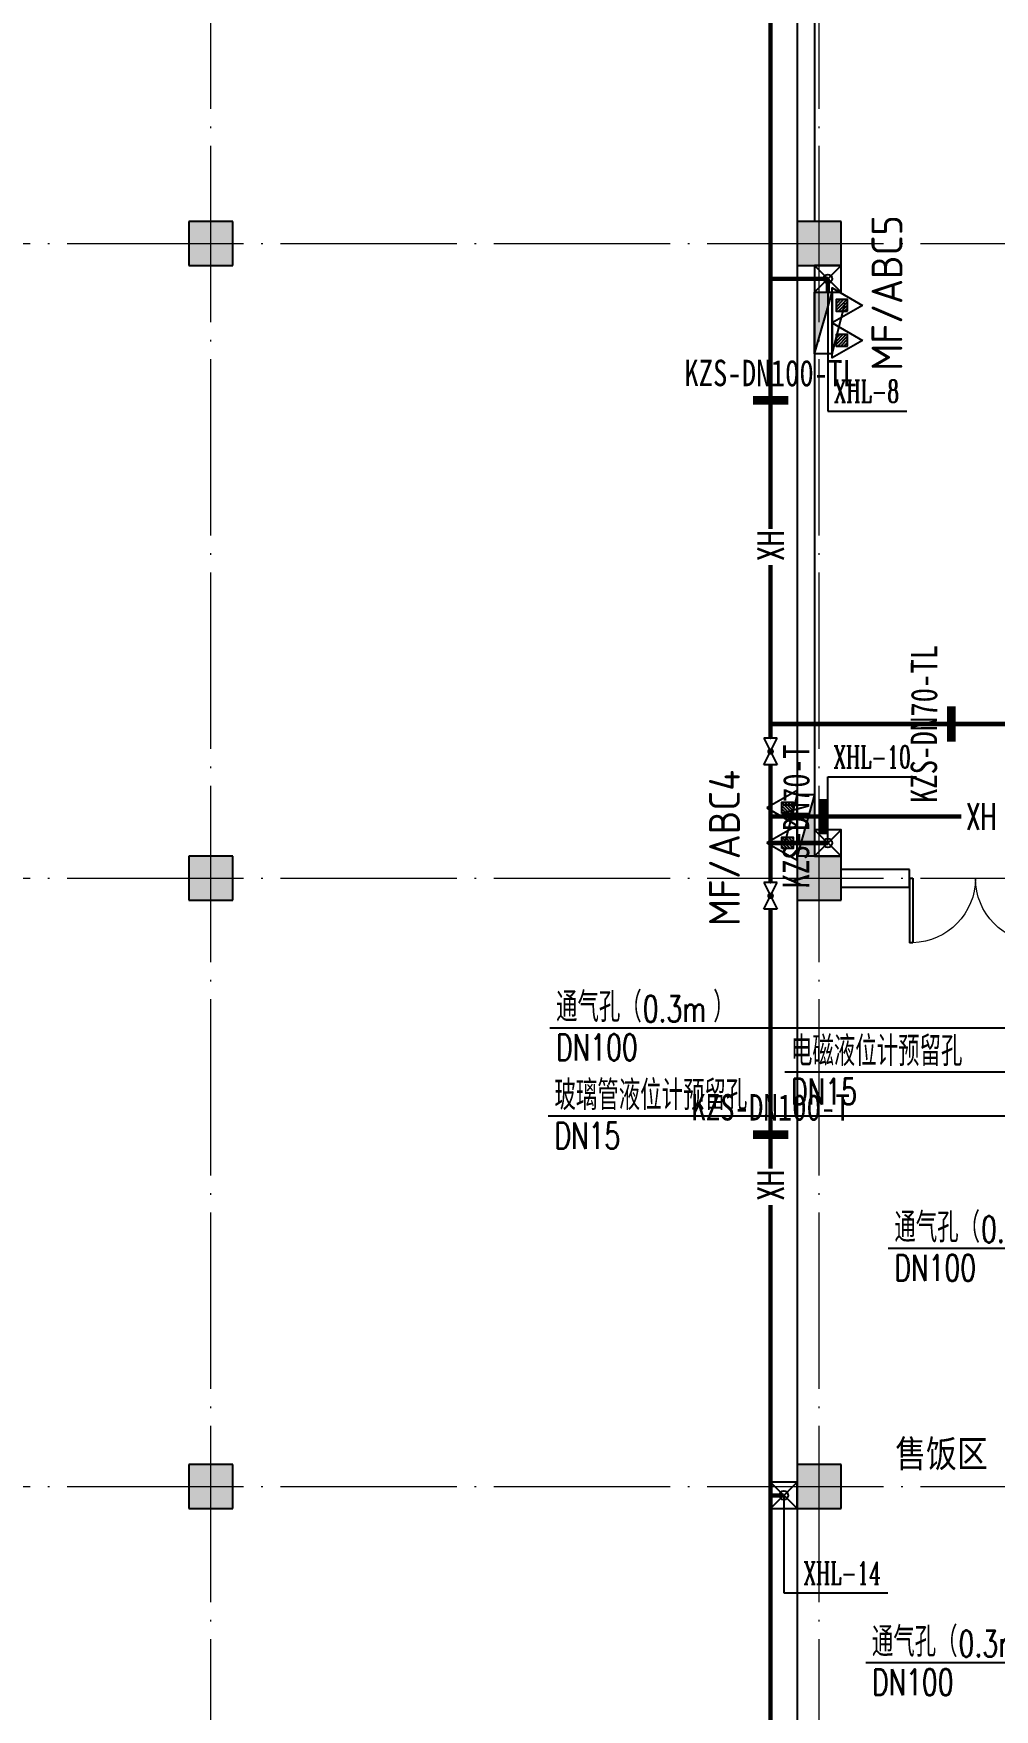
# Model space of a CAD drawing. Extents: x 1475400 to 1714963, y -629303 to -315532.
# Drawn here: x 1538546 to 1549449, y -396341 to -377330 of the extents above; entities that cross this region are included whole.
import ezdxf
from ezdxf.enums import TextEntityAlignment as Align

# ---------------------------------------------------------------- set-up
doc = ezdxf.new("R2010")
doc.units = 0
doc.header["$LTSCALE"] = 1000
doc.linetypes.add('DOTE', pattern=[2.42, 2, -0.2, 0.02, -0.2])
for name, color, linetype in [('A-ANNO-IDEN-TEXT', 3, 'Continuous'), ('COLUMN', 255, 'Continuous'), ('DOOR_FIRE', 4, 'Continuous'), ('P-FIRE-EQPM', 1, 'Continuous'), ('P-FIRE-IDEN', 1, 'Continuous'), ('P-PROT-FIRH', 1, 'Continuous'), ('P-PROT-IDEN', 7, 'Continuous'), ('P-PROT-PIPE', 1, 'Continuous'), ('P-PROT-VALV', 7, 'Continuous'), ('P-PROT-VPIP', 1, 'Continuous'), ('PUB_HATCH', 8, 'Continuous'), ('PUB_TEXT', 7, 'Continuous'), ('WALL', 2, 'Continuous'), ('建筑底图', 7, 'Continuous'), ('抗震支吊架', 2, 'Continuous'), ('洁具', 253, 'Continuous')]:
    doc.layers.add(name, color=color, linetype=linetype)
doc.layers.add('DOTE', color=8, linetype='DOTE', lineweight=9)
doc.layers.add('定位矩形', color=6, linetype='Continuous', plot=False)
doc.styles.add('_TCH_DIM', font='SIMPLEX', dxfattribs={"bigfont": 'GBCBIG'})
doc.styles.add('_TWT_PIPETEXT', font='SIMPLEX', dxfattribs={"width": 0.8, "height": 2.5, "bigfont": 'HZTXT'})
doc.styles.add('_TWT_SERIAL', font='COMPLEX', dxfattribs={"width": 0.8, "height": 3, "bigfont": 'HZTXT'})
doc.styles.add('kzcad', font='', dxfattribs={"width": 0.8})
doc.styles.get("Standard").update_dxf_attribs({"font": 'geniso.shx', "bigfont": 'hztxt.shx'})
doc.styles.get('kzcad').set_extended_font_data('SimSun')

# ---------------------------------------------------------------- blocks, each defined once
blk = doc.blocks.new('$DorLib2D$00000002')
for p, q in [((-0.5, 0), (-0.5, 0.4875)), ((-0.475, 0.4875), (-0.5, 0.4875)), ((-0.475, 0), (-0.475, 0.4875)), ((0.475, 0), (0.475, 0.4875)), ((0.475, 0.4875), (0.5, 0.4875)), ((0.5, 0), (0.5, 0.4875)), ((-0.5, 0), (-0.475, 0)), ((0.5, 0), (0.475, 0))]:
    blk.add_line(p, q)
at = {"lineweight": 13}
for centre, start, end in [((-0.4875, 0), 0, 88.53072), ((0.4875, 0), 91.46928, 180)]:
    blk.add_arc(centre, 0.4875, start, end, dxfattribs=at)
blk = doc.blocks.new('sadsdfc')
at = {"layer": 'PUB_HATCH'}
for points in [[(879213.1, -297764.6), (879213.1, -297264.6), (878713.1, -297264.6), (878713.1, -297764.6)], [(886113.1, -297764.6), (886113.1, -297264.6), (885613.1, -297264.6), (885613.1, -297764.6)], [(879213.1, -304964.6), (879213.1, -304464.6), (878713.1, -304464.6), (878713.1, -304964.6)], [(886113.1, -304964.6), (886113.1, -304464.6), (885613.1, -304464.6), (885613.1, -304964.6)], [(879213.1, -311864.6), (879213.1, -311364.6), (878713.1, -311364.6), (878713.1, -311864.6)], [(886113.1, -311864.6), (886113.1, -311364.6), (885613.1, -311364.6), (885613.1, -311864.6)]]:
    blk.add_hatch(color=256, dxfattribs=at).paths.add_polyline_path(points)
at = {"layer": 'COLUMN'}
for p, q in [((879213.1, -297264.6), (878713.1, -297264.6)), ((878713.1, -297264.6), (878713.1, -297764.6)), ((879213.1, -297764.6), (879213.1, -297264.6)), ((886113.1, -297264.6), (885613.1, -297264.6)), ((885613.1, -297264.6), (885613.1, -297764.6)), ((886113.1, -297764.6), (886113.1, -297264.6)), ((878713.1, -297764.6), (879213.1, -297764.6)), ((885613.1, -297764.6), (886113.1, -297764.6)), ((879213.1, -304464.6), (878713.1, -304464.6)), ((878713.1, -304464.6), (878713.1, -304964.6)), ((879213.1, -304964.6), (879213.1, -304464.6)), ((886113.1, -304464.6), (885613.1, -304464.6)), ((885613.1, -304464.6), (885613.1, -304964.6)), ((886113.1, -304964.6), (886113.1, -304464.6)), ((878713.1, -304964.6), (879213.1, -304964.6)), ((885613.1, -304964.6), (886113.1, -304964.6)), ((879213.1, -311364.6), (878713.1, -311364.6)), ((878713.1, -311364.6), (878713.1, -311864.6)), ((879213.1, -311864.6), (879213.1, -311364.6)), ((886113.1, -311364.6), (885613.1, -311364.6)), ((885613.1, -311364.6), (885613.1, -311864.6)), ((886113.1, -311864.6), (886113.1, -311364.6)), ((878713.1, -311864.6), (879213.1, -311864.6)), ((885613.1, -311864.6), (886113.1, -311864.6))]:
    blk.add_line(p, q, dxfattribs=at)
at = {"layer": 'DOTE'}
for p, q in [((878963.1, -322606.2), (878963.1, -276588.1)), ((885863.1, -322606.2), (885863.1, -276605.3)), ((857973.7, -297514.6), (908177.1, -297514.6)), ((857973.7, -304714.6), (908177.1, -304714.6)), ((857973.7, -311614.6), (908177.1, -311614.6))]:
    blk.add_line(p, q, dxfattribs=at)
at = {"layer": 'WALL'}
for p, q in [((885613.1, -290864.6), (885613.1, -297264.6)), ((885813.1, -290864.6), (885813.1, -297264.6)), ((885613.1, -297764.6), (885613.1, -304464.6)), ((885813.1, -297764.6), (885813.1, -304464.6)), ((885863.1, -304714.6), (885863.1, -304714.6)), ((885950.6, -304714.6), (885950.6, -304714.6)), ((886038.1, -304714.6), (886038.1, -304714.6)), ((886887.8, -304614.6), (886113.1, -304614.6)), ((886887.8, -304814.6), (886887.8, -304614.6)), ((886113.1, -304814.6), (886887.8, -304814.6))]:
    blk.add_line(p, q, dxfattribs=at)
at = {"layer": '洁具'}
blk.add_lwpolyline([(885613.1, -283814.6), (885613.1, -318414.6), (872313.1, -318414.6), (872013.1, -318114.6), (872013.1, -311364.6), (865263.1, -311364.6), (865263.1, -290864.6), (872313.1, -290864.6), (872313.1, -283814.6)], close=True, dxfattribs=at)
at = {"layer": 'DOOR_FIRE', "xscale": -1500, "yscale": 1500, "zscale": 200, "rotation": 180}
blk.add_blockref('$DorLib2D$00000002', (887637.8, -304714.6), dxfattribs=at)
at = {"layer": 'PUB_TEXT'}
blk.add_text('售饭区', height=350, dxfattribs=at).set_placement((886727.3, -311429))
blk = doc.blocks.new('$TWTSYS$00000508')
for p, q in [((-0.5, 0.5), (0.324, 1.224)), ((-0.5, 0.5), (-0.5, -0.5)), ((-0.5, -0.5), (0.5, 0.5)), ((0.5, 0.5), (-0.5, 0.5)), ((0.5, -0.5), (0.5, 0.5)), ((-0.5, -0.5), (0.5, -0.5))]:
    blk.add_line(p, q)
blk.add_solid([(0.5, -0.5), (0.5, 0.5), (-0.5, -0.5)])
blk = doc.blocks.new('$VALVE$00000333')
for p, q in [((125, 62.5), (-125, -62.5)), ((-125, 62.5), (125, -62.5)), ((-125, -62.5), (-125, 62.5)), ((125, -62.5), (125, 62.5))]:
    blk.add_line(p, q)
at = {"const_width": 31.25}
blk.add_lwpolyline([(-15.625, 0, 1), (15.625, 0, 1)], format="xyb", close=True, dxfattribs=at)
for p in [(-125, 0), (125, 0)]:
    blk.add_point(p)
blk = doc.blocks.new('$TwtSys$00000546')
h = blk.add_hatch()
h.set_pattern_fill('ANSI31', color=256, scale=200, style=0)
h.set_pattern_definition([(45, (-38543.802, -6670.83), (-17.67767, 17.67767), [])])
h.paths.add_polyline_path([(-65, 174), (65, 174), (65, 44), (-65, 44)])
for points in [[(0, 344), (-198, 0), (198, 0)], [(-65, 174), (65, 174), (65, 44), (-65, 44)]]:
    blk.add_lwpolyline(points, close=True)

msp = doc.modelspace()

# ---------------------------------------------------------------- linework, layer by layer
at = {"layer": 'A-ANNO-IDEN-TEXT', "color": 3}
for p, q in [((1549834.9, -388612.2), (1544404.5, -388612.2)), ((1549885.3, -389112.2), (1547070.2, -389112.2)), ((1549420.9, -389612.2), (1544386.7, -389612.2)), ((1555183.6, -389612.2), (1549420.9, -389612.2)), ((1549796.6, -391112.2), (1548242.6, -391112.2)), ((1550151.7, -395812.2), (1547987.5, -395812.2))]:
    msp.add_line(p, q, dxfattribs=at)
at = {"layer": 'P-PROT-IDEN', "linetype": 'ByBlock'}
for p, q in [((1547558.3, -380112.2, -3000), (1547558.3, -381613.3, -3000)), ((1547558.3, -381613.3, -3000), (1548454.8, -381613.3, -3000)), ((1547558.3, -386512.2, -3000), (1547558.3, -385760.2, -3000)), ((1547558.3, -385760.2, -3000), (1548565.2, -385760.2, -3000)), ((1547058.3, -393912.2, -3800), (1547058.3, -395017.7, -3800)), ((1547058.3, -395017.7, -3800), (1548240.6, -395017.7, -3800))]:
    msp.add_line(p, q, dxfattribs=at)
at = {"layer": 'P-PROT-PIPE', "const_width": 50}
for points in [[(1546908.3, -377107.8), (1546908.3, -380112.2)], [(1547558.3, -380112.2), (1546908.3, -380112.2)], [(1546908.3, -380112.2), (1546908.3, -382948.9)], [(1547558.3, -380112.2), (1547558.3, -380262.2)], [(1546908.3, -383359.8), (1546908.3, -385162.2)], [(1550419.5, -385162.2), (1546908.3, -385162.2)], [(1546908.3, -385162.2), (1546908.3, -385324.4)], [(1546908.3, -385624.4), (1546908.3, -386212.2)], [(1546908.3, -386212.2), (1546908.3, -386512.2)], [(1549074.5, -386212.2), (1546908.3, -386212.2)], [(1547558.3, -386512.2), (1546908.3, -386512.2)], [(1546908.3, -386512.2), (1546908.3, -386961.1)], [(1546908.3, -387261.1), (1546908.3, -390206.2)], [(1546908.3, -390617.1), (1546908.3, -393912.2)], [(1547058.3, -393912.2), (1546908.3, -393912.2)], [(1546908.3, -393912.2), (1546908.3, -398749.8)]]:
    msp.add_lwpolyline(points, dxfattribs=at)
at = {"layer": 'P-PROT-VPIP'}
for centre in [(1547558.3, -380112.2), (1547558.3, -386512.2), (1547058.3, -393912.2)]:
    msp.add_circle(centre, 50, dxfattribs=at)
at = {"layer": '定位矩形'}
for p, q in [((1547408.3, -380262.2), (1547708.3, -379962.2)), ((1547408.3, -379962.2), (1547708.3, -380262.2)), ((1547408.3, -386662.2), (1547708.3, -386362.2)), ((1547408.3, -386362.2), (1547708.3, -386662.2))]:
    msp.add_line(p, q, dxfattribs=at)
at = {"layer": '定位矩形', "color": 3}
for p, q in [((1546908.3, -394062.2), (1547208.3, -393762.2)), ((1546908.3, -393762.2), (1547208.3, -394062.2))]:
    msp.add_line(p, q, dxfattribs=at)
at = {"layer": '定位矩形'}
for points in [[(1547408.3, -380262.2), (1547708.3, -380262.2), (1547708.3, -379962.2), (1547408.3, -379962.2)], [(1547408.3, -386662.2), (1547708.3, -386662.2), (1547708.3, -386362.2), (1547408.3, -386362.2)]]:
    msp.add_lwpolyline(points, close=True, dxfattribs=at)
at = {"layer": '定位矩形', "color": 3}
msp.add_lwpolyline([(1546908.3, -394062.2), (1547208.3, -394062.2), (1547208.3, -393762.2), (1546908.3, -393762.2)], close=True, dxfattribs=at)
at = {"layer": '抗震支吊架', "color": 2, "const_width": 100}
for points in [[(1546708.3, -381491.4), (1547108.3, -381491.4)], [(1548958.3, -385362.2), (1548958.3, -384962.2)], [(1547508.3, -386412.2), (1547508.3, -386012.2)], [(1546708.3, -389820.6), (1547108.3, -389820.6)]]:
    msp.add_lwpolyline(points, dxfattribs=at)

# ---------------------------------------------------------------- block references
at = {"layer": 'P-FIRE-EQPM', "yscale": -1, "rotation": 90.0000000003362}
for p in [(1547608.3, -380413.8), (1547608.3, -380810.6)]:
    msp.add_blockref('$TwtSys$00000546', p, dxfattribs=at)
at = {"layer": 'P-FIRE-EQPM', "rotation": 90.00000000033624}
for p in [(1547208.3, -386113.8), (1547208.3, -386510.6)]:
    msp.add_blockref('$TwtSys$00000546', p, dxfattribs=at)
at = {"layer": 'P-PROT-FIRH', "zscale": 700, "rotation": 89.99999498885586}
for p, xscale, yscale in [((1547508.3, -380612.2), 700, -200), ((1547308.3, -386312.2), -700, 200)]:
    msp.add_blockref('$TWTSYS$00000508', p, dxfattribs=dict(at, xscale=xscale, yscale=yscale))
at = {"layer": 'P-PROT-VALV', "xscale": -1.2, "yscale": -1.2, "zscale": 1.2}
for p, rotation in [((1546908.3, -385474.4), 270), ((1546908.3, -387111.1), 270.0000000001496)]:
    msp.add_blockref('$VALVE$00000333', p, dxfattribs=dict(at, rotation=rotation))
at = {"layer": '建筑底图'}
msp.add_blockref('sadsdfc', (661595.2, -82197.6), dxfattribs=at)

# ---------------------------------------------------------------- texts
at = {"layer": 'A-ANNO-IDEN-TEXT', "color": 7, "style": '_TCH_DIM'}
for s, height, p in [('通气孔（', 337.59, (1544474.5, -388542.2)), ('）', 337.6, (1546257.5, -388542.2)), ('电磁液位计预留孔', 337.59, (1547140.2, -389042.2)), ('玻璃管液位计预留孔', 337.59, (1544456.7, -389542.2)), ('通气孔（', 337.59, (1548312.6, -391042.2)), ('通气孔（', 337.59, (1548057.5, -395742.2))]:
    msp.add_text(s, height=height, dxfattribs=at).set_placement(p)
at = {"layer": 'A-ANNO-IDEN-TEXT', "color": 7, "style": '_TCH_DIM', "width": 0.705882}
for s, p in [('0.3m', (1545457.5, -388542.2)), ('DN100', (1544474.5, -388979.7)), ('DN15', (1547140.2, -389479.7)), ('DN15', (1544456.7, -389979.7)), ('0.6m', (1549295.6, -391042.2)), ('DN100', (1548312.6, -391479.7)), ('0.3m', (1549040.5, -395742.2)), ('DN100', (1548057.5, -396179.7))]:
    msp.add_text(s, height=297.5, dxfattribs=at).set_placement(p)
at = {"layer": 'P-FIRE-IDEN'}
for s, p in [('MF/ABC5', (1548403.8, -381155.8)), ('MF/ABC4', (1546560.2, -387454.6))]:
    msp.add_text(s, height=350, rotation=90, dxfattribs=at).set_placement(p)
at = {"layer": 'P-PROT-IDEN', "color": 7, "linetype": 'ByBlock', "style": '_TWT_SERIAL', "width": 0.64}
for s, p in [('XHL-8', (1547627.6, -381513.3, -3000)), ('XHL-10', (1547623.8, -385660.2, -3000)), ('XHL-14', (1547283.9, -394917.7, -3800))]:
    msp.add_text(s, height=250, dxfattribs=at).set_placement(p)
at = {"layer": 'P-PROT-IDEN', "style": '_TWT_PIPETEXT', "width": 0.64}
for p in [(1547058.3, -383309.8), (1547058.3, -390567.1)]:
    msp.add_text('XH', height=300, rotation=90, dxfattribs=at).set_placement(p)
msp.add_text('XH', height=300, dxfattribs=at).set_placement((1549124.5, -386362.2))
at = {"layer": '抗震支吊架', "color": 2, "style": 'kzcad', "width": 0.8}
for s, rotation, p in [('KZS-DN100-TL', 359.88539, (1546908.3, -381331.4)), ('KZS-DN70-TL', 89.88539, (1548798.3, -385162.2)), ('KZS-DN70-T', 89.88539, (1547348.3, -386212.2)), ('KZS-DN100-T', 359.88539, (1546908.3, -389660.6))]:
    msp.add_text(s, height=300, rotation=rotation, dxfattribs=at).set_placement(p, align=Align.CENTER)

doc.saveas('drawing.dxf')
